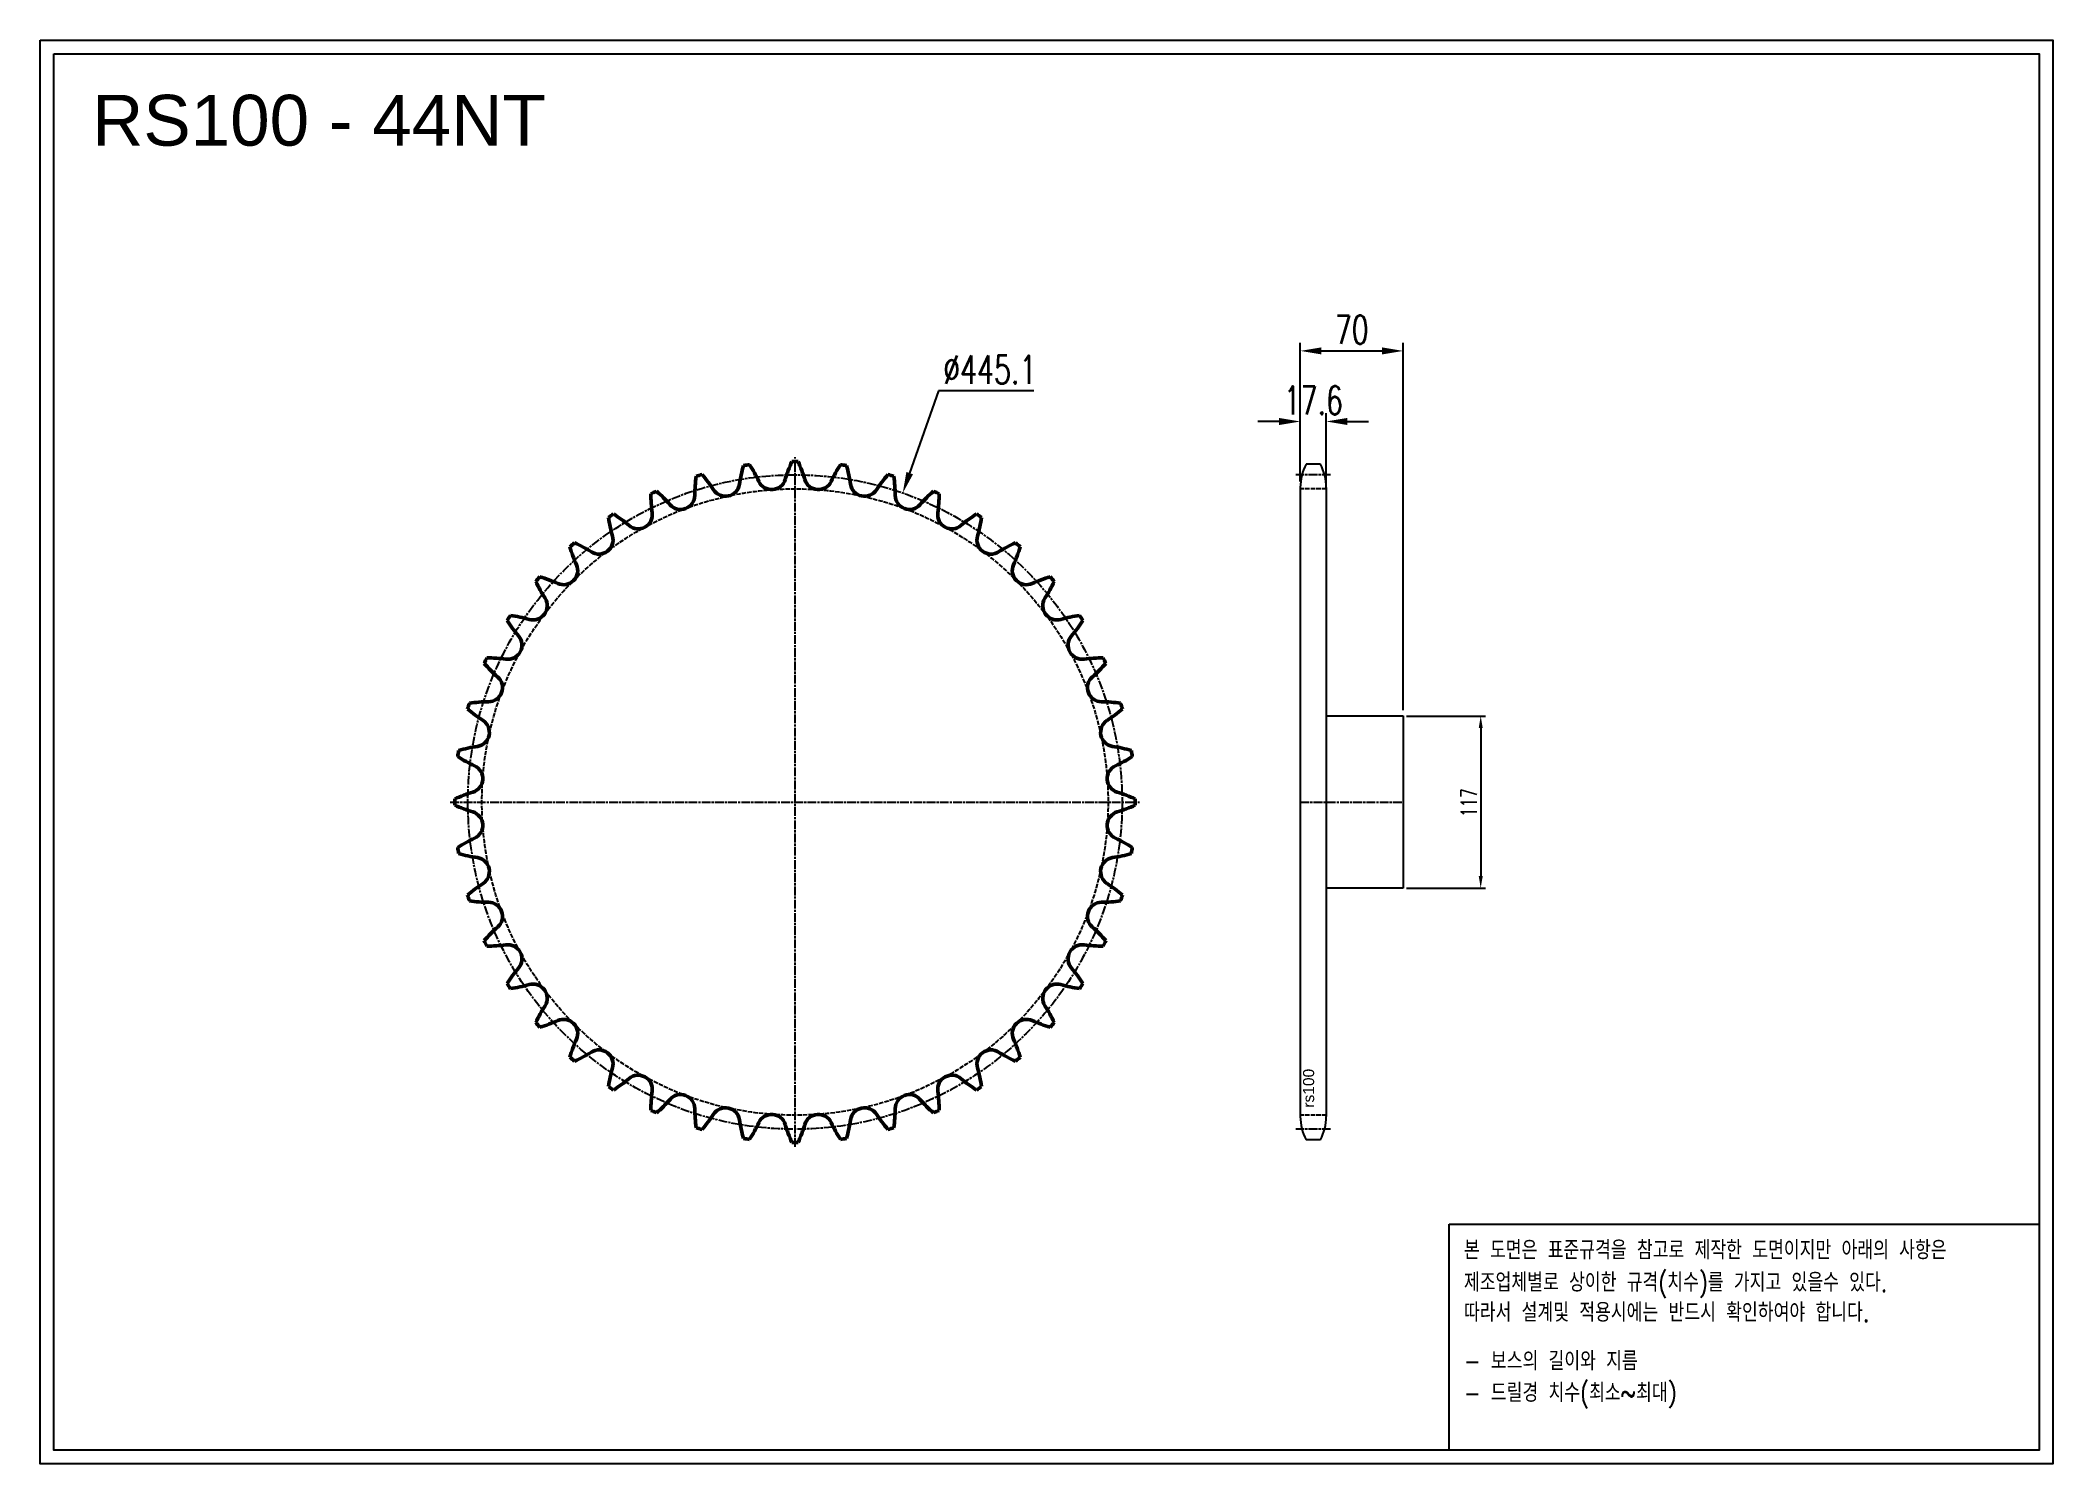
# Model space of a CAD drawing. Header units: millimetres. Extents: x -14923 to -13553, y 18395 to 19363.
import ezdxf

# ---------------------------------------------------------------- set-up
doc = ezdxf.new("R2010")
doc.units = ezdxf.units.MM
for name, pattern in [('AM_ISO02W050', [7.5, 6, -1.5]), ('AM_ISO02W050x2', [3.75, 3, -0.75]), ('AM_ISO08W050', [18, 12, -1.5, 3, -1.5]), ('AM_ISO08W050x2', [9, 6, -0.75, 1.5, -0.75])]:
    doc.linetypes.add(name, pattern=pattern)
for name, color, linetype, lineweight in [('AM_0N', 7, 'Continuous', 50), ('AM_3N', 6, 'AM_ISO02W050', 25), ('AM_7', 4, 'AM_ISO08W050', 25), ('AM_7N', 4, 'AM_ISO08W050', 25)]:
    doc.layers.add(name, color=color, linetype=linetype, lineweight=lineweight)
doc.layers.add('S-DIM', color=7, linetype='Continuous')
doc.styles.add('HAN', font='ROMANS.shx', dxfattribs={"width": 0.7, "bigfont": 'whgtxt.shx'})
doc.styles.add('HSG', font='SIMPLEX.shx', dxfattribs={"width": 0.7, "bigfont": 'HSG.shx'})
doc.styles.get("Standard").update_dxf_attribs({"font": 'arial.ttf'})
doc.dimstyles.new('APP23', dxfattribs={"dimscale": 4.5, "dimtxt": 2.4, "dimasz": 1.8, "dimexe": 0.7, "dimexo": 0.5, "dimgap": 0.6, "dimtad": 1, "dimtoh": 1, "dimdec": 1, "dimrnd": 0.01, "dimzin": 9, "dimdsep": 46, "dimtxsty": 'HSG', "dimcen": 0, "dimclrd": 1, "dimclre": 1, "dimclrt": 256, "dimazin": 2, "dimtp": 1, "dimtm": 1, "dimtfac": 0.5, "dimtdec": 1, "dimtix": 1, "dimtofl": 0, "dimtmove": 0, "dimatfit": 3, "dimfxl": 0, "dimtvp": 1, "dimtolj": 2, "dimlwd": -1, "dimlwe": -1, "dimarcsym": 0})
doc.dimstyles.new('APP32', dxfattribs={"dimscale": 8, "dimtxt": 2.4, "dimasz": 1.8, "dimexe": 0.7, "dimexo": 0.5, "dimgap": 0.6, "dimtad": 1, "dimtoh": 1, "dimdec": 1, "dimrnd": 0.01, "dimzin": 9, "dimdsep": 46, "dimtxsty": 'HSG', "dimcen": 0, "dimclrd": 1, "dimclre": 1, "dimclrt": 256, "dimazin": 2, "dimtp": 1, "dimtm": 1, "dimtfac": 0.5, "dimtdec": 1, "dimtofl": 0, "dimtmove": 0, "dimatfit": 3, "dimfxl": 0, "dimtvp": 1, "dimtolj": 2, "dimlwd": -1, "dimlwe": -1, "dimarcsym": 0})

# ---------------------------------------------------------------- blocks, each defined once
blk = doc.blocks.new('*D1')
at = {"layer": 'Defpoints', "color": 0, "transparency": 16777216}
for p in [(-13995.3, 18903.7), (-13995.3, 18786.7), (-13942.6, 18786.7)]:
    blk.add_point(p, dxfattribs=at)
at = {"layer": 'S-DIM', "color": 1, "transparency": 16777216}
for p, q in [((-13993.1, 18903.7), (-13939.4, 18903.7)), ((-13942.6, 18895.6), (-13942.6, 18794.8)), ((-13993.1, 18786.7), (-13939.4, 18786.7))]:
    blk.add_line(p, q, dxfattribs=at)
for points in [[(-13943.9, 18895.6), (-13941.2, 18895.6), (-13942.6, 18903.7)], [(-13943.9, 18794.8), (-13941.2, 18794.8), (-13942.6, 18786.7)]]:
    blk.add_solid(points, dxfattribs=at)
at = {"layer": 'S-DIM', "transparency": 16777216, "insert": (-13950.7, 18844.8), "char_height": 10.8, "attachment_point": 5, "rotation": 90, "style": 'HSG'}
blk.add_mtext('\\A2;117', dxfattribs=at)
blk = doc.blocks.new('*D2')
at = {"layer": 'Defpoints', "color": 0, "transparency": 16777216}
for p in [(-14047.7, 19104), (-14065.3, 19059.1), (-14047.7, 19058.2)]:
    blk.add_point(p, dxfattribs=at)
at = {"layer": 'S-DIM', "color": 1, "transparency": 16777216}
for p, q in [((-14079.7, 19104), (-14094.1, 19104)), ((-14065.3, 19063.1), (-14065.3, 19109.6)), ((-14047.7, 19062.2), (-14047.7, 19109.6)), ((-14033.3, 19104), (-14018.9, 19104))]:
    blk.add_line(p, q, dxfattribs=at)
for points in [[(-14079.7, 19106.4), (-14079.7, 19101.6), (-14065.3, 19104)], [(-14033.3, 19106.4), (-14033.3, 19101.6), (-14047.7, 19104)]]:
    blk.add_solid(points, dxfattribs=at)
at = {"layer": 'S-DIM', "transparency": 16777216, "insert": (-14056.5, 19118.4), "char_height": 19.2, "attachment_point": 5, "style": 'HSG'}
blk.add_mtext('\\A2;17.6', dxfattribs=at)
blk = doc.blocks.new('*D3')
at = {"layer": 'Defpoints', "color": 0, "transparency": 16777216}
for p in [(-13995.3, 19152), (-14065.3, 19059.1), (-13995.3, 18903.7)]:
    blk.add_point(p, dxfattribs=at)
at = {"layer": 'S-DIM', "color": 1, "transparency": 16777216}
for p, q in [((-14065.3, 19063.1), (-14065.3, 19157.6)), ((-13995.3, 18907.7), (-13995.3, 19157.6)), ((-14050.9, 19152), (-14009.7, 19152))]:
    blk.add_line(p, q, dxfattribs=at)
for points in [[(-14050.9, 19154.4), (-14050.9, 19149.6), (-14065.3, 19152)], [(-14009.7, 19154.4), (-14009.7, 19149.6), (-13995.3, 19152)]]:
    blk.add_solid(points, dxfattribs=at)
at = {"layer": 'S-DIM', "transparency": 16777216, "insert": (-14030.3, 19166.4), "char_height": 19.2, "attachment_point": 5, "style": 'HSG'}
blk.add_mtext('\\A2;70', dxfattribs=at)
blk = doc.blocks.new('*D4')
at = {"layer": 'Defpoints', "color": 0, "transparency": 16777216}
for p in [(-14335.8, 19055.3), (-14482.4, 18635.1)]:
    blk.add_point(p, dxfattribs=at)
at = {"layer": 'S-DIM', "color": 1, "transparency": 16777216}
for p, q in [((-14311.5, 19124.9), (-14331.1, 19068.9)), ((-14246.6, 19124.9), (-14311.5, 19124.9))]:
    blk.add_line(p, q, dxfattribs=at)
blk.add_solid([(-14333.3, 19069.7), (-14328.8, 19068.1), (-14335.8, 19055.3)], dxfattribs=at)
at = {"layer": 'S-DIM', "transparency": 16777216, "insert": (-14276.6, 19139.3), "char_height": 19.2, "attachment_point": 5, "style": 'HSG'}
blk.add_mtext('\\A2;∅445.1', dxfattribs=at)
blk = doc.blocks.new('notice1')
at = {"color": 4}
blk.add_lwpolyline([(-22142.12, 1735.9), (-22053.8, 1735.9), (-22053.8, 1702.07), (-22142.12, 1702.07)], close=True, dxfattribs=at)
at = {"color": 4, "style": 'HAN', "width": 0.8}
for s, p in [('본 도면은 표준규격을 참고로 제작한 도면이지만 아래의 사항은', (-22139.9, 1730.62)), ('제조업체별로 상이한 규격(치수)를 가지고 있을수 있다.', (-22139.9, 1725.78)), ('따라서 설계및 적용시에는 반드시 확인하여야 합니다.', (-22139.9, 1721.28)), ('- 보스의 길이와 지름', (-22139.9, 1714.03)), ('- 드릴경 치수(최소~최대)', (-22139.9, 1709.27))]:
    blk.add_text(s, height=2.7949, dxfattribs=at).set_placement(p)

msp = doc.modelspace()

# ---------------------------------------------------------------- linework, layer by layer
for p, q in [((-14051.67, 19074.99), (-14061.33, 19074.99)), ((-14065.3, 19059.09), (-14065.3, 18631.34)), ((-14047.7, 19059.09), (-14047.7, 18631.34)), ((-14047.7, 18903.71), (-13995.3, 18903.71)), ((-13995.3, 18903.71), (-13995.3, 18786.71)), ((-13995.3, 18786.71), (-14047.7, 18786.71)), ((-14051.67, 18615.44), (-14061.33, 18615.44))]:
    msp.add_line(p, q)
for points in [[(-14922.56, 19363.27), (-13553.41, 19363.27), (-13553.41, 18395.18), (-14922.56, 18395.18)], [(-14913.34, 19354.05), (-13562.63, 19354.05), (-13562.63, 18404.4), (-14913.34, 18404.4)]]:
    msp.add_lwpolyline(points, close=True)
for centre, start, end in [((-14031.5, 19059.09), 151.93881, 180), ((-14081.5, 19059.09), 0, 28.06119), ((-14031.5, 18631.34), 180, 208.06119), ((-14081.5, 18631.34), 331.93881, 0)]:
    msp.add_arc(centre, 33.8, start, end)
at = {"layer": 'AM_0N'}
for centre, radius, start, end in [((-14342.96, 19045.29), 105.16, 164.13633, 171.25), ((-14409.08, 18845.21), 231.49, 97.65915, 98.70449), ((-14528.89, 19018.56), 105.16, 25.11364, 32.2273), ((-14315.16, 19033.84), 105.16, 155.95451, 163.06818), ((-14409.08, 18845.21), 231.49, 89.47733, 90.52267), ((-14503, 19033.84), 105.16, 16.93182, 24.04549), ((-14289.27, 19018.56), 105.16, 147.7727, 154.88636), ((-14409.08, 18845.21), 231.49, 81.29551, 82.34085), ((-14475.2, 19045.29), 105.16, 8.75, 15.86367), ((-14372.11, 19052.66), 105.16, 172.31815, 179.43182), ((-14409.08, 18845.21), 231.49, 105.84097, 106.88631), ((-14552.34, 18999.74), 105.16, 33.29545, 40.40912), ((-14456.4, 19062.75), 9.62, 213.29545, 351.25), ((-14424.96, 19067.27), 9.62, 205.11364, 343.06818), ((-14393.2, 19067.27), 9.62, 196.93182, 334.88636), ((-14361.76, 19062.75), 9.62, 188.75, 326.70455), ((-14265.82, 18999.74), 105.16, 139.59088, 146.70455), ((-14409.08, 18845.21), 231.49, 73.11369, 74.15903), ((-14446.05, 19052.66), 105.16, 0.56818, 7.68185), ((-14409.08, 18845.21), 231.49, 114.02278, 115.06813), ((-14402.01, 19055.81), 105.16, 180.49997, 187.61364), ((-14572.87, 18977.78), 105.16, 41.47727, 48.59094), ((-14486.88, 19053.8), 9.62, 221.47727, 359.43182), ((-14331.28, 19053.8), 9.62, 180.56818, 318.52273), ((-14245.29, 18977.78), 105.16, 131.40906, 138.52273), ((-14409.08, 18845.21), 231.49, 64.93187, 65.97722), ((-14416.15, 19055.81), 105.16, 352.38636, 359.50003), ((-14409.08, 18845.21), 231.49, 122.2046, 123.24994), ((-14432.05, 19054.68), 105.16, 188.68179, 195.79545), ((-14590.07, 18953.12), 105.16, 49.65909, 56.77276), ((-14515.77, 19040.61), 9.62, 229.65909, 7.61364), ((-14302.39, 19040.61), 9.62, 172.38636, 310.34091), ((-14228.09, 18953.12), 105.16, 123.22724, 130.34091), ((-14409.08, 18845.21), 231.49, 56.75006, 57.7954), ((-14386.11, 19054.68), 105.16, 344.20455, 351.31821), ((-14409.08, 18845.21), 231.49, 130.38642, 131.43176), ((-14461.63, 19049.28), 105.16, 196.8636, 203.97727), ((-14603.59, 18926.27), 105.16, 57.84091, 64.95458), ((-14542.5, 19023.43), 9.62, 237.84091, 15.79545), ((-14275.67, 19023.43), 9.62, 164.20455, 302.15909), ((-14214.58, 18926.27), 105.16, 115.04542, 122.15909), ((-14356.53, 19049.28), 105.16, 336.02273, 343.1364), ((-14409.08, 18845.21), 231.49, 48.56824, 49.61358), ((-14566.5, 19002.63), 9.62, 246.02273, 23.97727), ((-14251.66, 19002.63), 9.62, 156.02273, 293.97727), ((-14409.08, 18845.21), 231.49, 138.56824, 139.61358), ((-14490.13, 19039.72), 105.16, 205.04542, 212.15909), ((-14613.14, 18897.76), 105.16, 66.02273, 73.1364), ((-14205.02, 18897.76), 105.16, 106.8636, 113.97727), ((-14328.03, 19039.72), 105.16, 327.84091, 334.95458), ((-14409.08, 18845.21), 231.49, 40.38642, 41.43176), ((-14587.3, 18978.63), 9.62, 254.20455, 32.15909), ((-14230.86, 18978.63), 9.62, 147.84091, 285.79545), ((-14409.08, 18845.21), 231.49, 146.75006, 147.7954), ((-14516.99, 19026.21), 105.16, 213.22724, 220.34091), ((-14618.54, 18868.19), 105.16, 74.20455, 81.31821), ((-14199.62, 18868.19), 105.16, 98.68179, 105.79545), ((-14301.17, 19026.21), 105.16, 319.65909, 326.77276), ((-14409.08, 18845.21), 231.49, 32.2046, 33.24994), ((-14604.47, 18951.91), 9.62, 262.38636, 40.34091), ((-14213.69, 18951.91), 9.62, 139.65909, 277.61364), ((-14409.08, 18845.21), 231.49, 154.93187, 155.97722), ((-14541.65, 19009.01), 105.16, 221.40906, 228.52273), ((-14619.68, 18838.14), 105.16, 82.38636, 89.50003), ((-14198.48, 18838.14), 105.16, 90.49997, 97.61364), ((-14276.51, 19009.01), 105.16, 311.47727, 318.59094), ((-14409.08, 18845.21), 231.49, 24.02278, 25.06813), ((-14617.67, 18923.01), 9.62, 270.56818, 48.52273), ((-14200.49, 18923.01), 9.62, 131.47727, 269.43182), ((-14409.08, 18845.21), 231.49, 163.11369, 164.15903), ((-14563.61, 18988.47), 105.16, 229.59088, 236.70455), ((-14616.53, 18808.24), 105.16, 90.56818, 97.68185), ((-14201.63, 18808.24), 105.16, 82.31815, 89.43182), ((-14254.55, 18988.47), 105.16, 303.29545, 310.40912), ((-14409.08, 18845.21), 231.49, 15.84097, 16.88631), ((-14626.62, 18892.54), 9.62, 278.75, 56.70455), ((-14191.55, 18892.54), 9.62, 123.29545, 261.25), ((-14609.16, 18779.1), 105.16, 98.75, 105.86367), ((-14209.01, 18779.1), 105.16, 74.13633, 81.25), ((-14409.08, 18845.21), 231.49, 171.29551, 172.34085), ((-14582.43, 18965.02), 105.16, 237.7727, 244.88636), ((-14631.14, 18861.1), 9.62, 286.93182, 64.88636), ((-14187.03, 18861.1), 9.62, 115.11364, 253.06818), ((-14235.74, 18965.02), 105.16, 295.11364, 302.2273), ((-14409.08, 18845.21), 231.49, 7.65915, 8.70449), ((-14409.08, 18845.21), 231.49, 179.47733, 180.52267), ((-14597.71, 18751.3), 105.16, 106.93182, 114.04549), ((-14597.71, 18939.13), 105.16, 245.95451, 253.06818), ((-14220.45, 18751.3), 105.16, 65.95451, 73.06818), ((-14220.45, 18939.13), 105.16, 286.93182, 294.04549), ((-14409.08, 18845.21), 231.49, 359.47733, 0.52267), ((-14631.14, 18829.33), 9.62, 295.11364, 73.06818), ((-14187.03, 18829.33), 9.62, 106.93182, 244.88636), ((-14582.43, 18725.41), 105.16, 115.11364, 122.2273), ((-14409.08, 18845.21), 231.49, 187.65915, 188.70449), ((-14235.74, 18725.41), 105.16, 57.7727, 64.88636), ((-14409.08, 18845.21), 231.49, 351.29551, 352.34085), ((-14609.16, 18911.33), 105.16, 254.13633, 261.25), ((-14626.62, 18797.89), 9.62, 303.29545, 81.25), ((-14191.55, 18797.89), 9.62, 98.75, 236.70455), ((-14209.01, 18911.33), 105.16, 278.75, 285.86367), ((-14563.61, 18701.96), 105.16, 123.29545, 130.40912), ((-14254.55, 18701.96), 105.16, 49.59088, 56.70455), ((-14409.08, 18845.21), 231.49, 195.84097, 196.88631), ((-14616.53, 18882.19), 105.16, 262.31815, 269.43182), ((-14617.67, 18767.42), 9.62, 311.47727, 89.43182), ((-14200.49, 18767.42), 9.62, 90.56818, 228.52273), ((-14201.63, 18882.19), 105.16, 270.56818, 277.68185), ((-14409.08, 18845.21), 231.49, 343.11369, 344.15903), ((-14541.65, 18681.42), 105.16, 131.47727, 138.59094), ((-14276.51, 18681.42), 105.16, 41.40906, 48.52273), ((-14409.08, 18845.21), 231.49, 204.02278, 205.06813), ((-14619.68, 18852.29), 105.16, 270.49997, 277.61364), ((-14604.47, 18738.52), 9.62, 319.65909, 97.61364), ((-14213.69, 18738.52), 9.62, 82.38636, 220.34091), ((-14198.48, 18852.29), 105.16, 262.38636, 269.50003), ((-14409.08, 18845.21), 231.49, 334.93187, 335.97722), ((-14516.99, 18664.22), 105.16, 139.65909, 146.77276), ((-14301.17, 18664.22), 105.16, 33.22724, 40.34091), ((-14409.08, 18845.21), 231.49, 212.2046, 213.24994), ((-14618.54, 18822.24), 105.16, 278.68179, 285.79545), ((-14587.3, 18711.8), 9.62, 327.84091, 105.79545), ((-14230.86, 18711.8), 9.62, 74.20455, 212.15909), ((-14199.62, 18822.24), 105.16, 254.20455, 261.31821), ((-14409.08, 18845.21), 231.49, 326.75006, 327.7954), ((-14490.13, 18650.71), 105.16, 147.84091, 154.95458), ((-14328.03, 18650.71), 105.16, 25.04542, 32.15909), ((-14409.08, 18845.21), 231.49, 220.38642, 221.43176), ((-14613.14, 18792.67), 105.16, 286.8636, 293.97727), ((-14566.5, 18687.8), 9.62, 336.02273, 113.97727), ((-14251.66, 18687.8), 9.62, 66.02273, 203.97727), ((-14205.02, 18792.67), 105.16, 246.02273, 253.1364), ((-14409.08, 18845.21), 231.49, 318.56824, 319.61358), ((-14461.63, 18641.15), 105.16, 156.02273, 163.1364), ((-14542.5, 18667), 9.62, 344.20455, 122.15909), ((-14275.67, 18667), 9.62, 57.84091, 195.79545), ((-14356.53, 18641.15), 105.16, 16.8636, 23.97727), ((-14409.08, 18845.21), 231.49, 228.56824, 229.61358), ((-14603.59, 18764.16), 105.16, 295.04542, 302.15909), ((-14432.05, 18635.75), 105.16, 164.20455, 171.31821), ((-14386.11, 18635.75), 105.16, 8.68179, 15.79545), ((-14214.58, 18764.16), 105.16, 237.84091, 244.95458), ((-14409.08, 18845.21), 231.49, 310.38642, 311.43176), ((-14409.08, 18845.21), 231.49, 236.75006, 237.7954), ((-14590.07, 18737.31), 105.16, 303.22724, 310.34091), ((-14515.77, 18649.82), 9.62, 352.38636, 130.34091), ((-14402.01, 18634.62), 105.16, 172.38636, 179.50003), ((-14302.39, 18649.82), 9.62, 49.65909, 187.61364), ((-14416.15, 18634.62), 105.16, 0.49997, 7.61364), ((-14228.09, 18737.31), 105.16, 229.65909, 236.77276), ((-14409.08, 18845.21), 231.49, 302.2046, 303.24994), ((-14409.08, 18845.21), 231.49, 244.93187, 245.97722), ((-14572.87, 18712.65), 105.16, 311.40906, 318.52273), ((-14486.88, 18636.63), 9.62, 0.56818, 138.52273), ((-14372.11, 18637.77), 105.16, 180.56818, 187.68185), ((-14456.4, 18627.68), 9.62, 8.75, 146.70455), ((-14361.76, 18627.68), 9.62, 33.29545, 171.25), ((-14446.05, 18637.77), 105.16, 352.31815, 359.43182), ((-14331.28, 18636.63), 9.62, 41.47727, 179.43182), ((-14245.29, 18712.65), 105.16, 221.47727, 228.59094), ((-14409.08, 18845.21), 231.49, 294.02278, 295.06813), ((-14409.08, 18845.21), 231.49, 253.11369, 254.15903), ((-14552.34, 18690.69), 105.16, 319.59088, 326.70455), ((-14342.96, 18645.14), 105.16, 188.75, 195.86367), ((-14528.89, 18671.87), 105.16, 327.7727, 334.88636), ((-14424.96, 18623.16), 9.62, 16.93182, 154.88636), ((-14315.16, 18656.58), 105.16, 196.93182, 204.04549), ((-14503, 18656.58), 105.16, 335.95451, 343.06818), ((-14393.2, 18623.16), 9.62, 25.11364, 163.06818), ((-14289.27, 18671.87), 105.16, 205.11364, 212.2273), ((-14475.2, 18645.14), 105.16, 344.13633, 351.25), ((-14265.82, 18690.69), 105.16, 213.29545, 220.40912), ((-14409.08, 18845.21), 231.49, 285.84097, 286.88631), ((-14409.08, 18845.21), 231.49, 261.29551, 262.34085), ((-14409.08, 18845.21), 231.49, 269.47733, 270.52267), ((-14409.08, 18845.21), 231.49, 277.65915, 278.70449)]:
    msp.add_arc(centre, radius, start, end, dxfattribs=at)
at = {"layer": 'AM_3N', "linetype": 'AM_ISO02W050x2'}
for p, q in [((-14047.7, 19058.22), (-14065.3, 19058.22)), ((-14047.7, 18632.21), (-14065.3, 18632.21))]:
    msp.add_line(p, q, dxfattribs=at)
msp.add_circle((-14409.08, 18845.21), 213, dxfattribs=at)
at = {"layer": 'AM_7', "linetype": 'AM_ISO08W050x2'}
for p, q in [((-14044.7, 19067.74), (-14068.3, 19067.74)), ((-14065.3, 18845.21), (-13995.3, 18845.21)), ((-14044.7, 18622.69), (-14068.3, 18622.69))]:
    msp.add_line(p, q, dxfattribs=at)
msp.add_circle((-14409.08, 18845.21), 222.53, dxfattribs=at)
at = {"layer": 'AM_7N', "linetype": 'AM_ISO08W050x2'}
for p, q in [((-14409.08, 18610.73), (-14409.08, 19079.7)), ((-14643.57, 18845.21), (-14174.6, 18845.21))]:
    msp.add_line(p, q, dxfattribs=at)

# ---------------------------------------------------------------- block references
at = {"xscale": 4.545147316469759, "yscale": 4.545147316469759, "zscale": 4.545147316469759}
msp.add_blockref('notice1', (86675.13, 10668.26), dxfattribs=at)

# ---------------------------------------------------------------- texts
msp.add_text('RS100 - 44NT', height=34.5744).set_placement((-14887.3, 19291.58))
at = {"insert": (-14063.47, 18637.34), "char_height": 7.56, "width": 32.5046, "attachment_point": 1, "rotation": 90}
msp.add_mtext('rs100', dxfattribs=at)

# ---------------------------------------------------------------- dimensions: what is measured, and where the dimension line sits
at = {"layer": 'S-DIM'}
dim = msp.add_linear_dim(base=(-13995.3, 19151.96), p1=(-14065.3, 19059.09), p2=(-13995.3, 18903.71), dimstyle='APP32', dxfattribs=at)
dim.commit()
dim.dimension.update_dxf_attribs({"geometry": '*D3', "text_midpoint": (-14030.3, 19166.36)})
dim = msp.add_diameter_dim_2p(p1=(-14482.36, 18635.1), p2=(-14335.8, 19055.33), dimstyle='APP32', dxfattribs=at)
dim.commit()
dim.dimension.update_dxf_attribs({"geometry": '*D4', "text_midpoint": (-14276.64, 19124.94), "dimtype": 131})
dim = msp.add_linear_dim(base=(-14047.7, 19103.96), p1=(-14065.3, 19059.09), p2=(-14047.7, 19058.22), dimstyle='APP32', dxfattribs=at)
dim.commit()
dim.dimension.update_dxf_attribs({"geometry": '*D2', "text_midpoint": (-14056.5, 19103.96), "dimtype": 128})
dim = msp.add_linear_dim(base=(-13942.57, 18786.71), p1=(-13995.3, 18903.71), p2=(-13995.3, 18786.71), angle=90, dimstyle='APP23', dxfattribs=at)
dim.commit()
dim.dimension.update_dxf_attribs({"geometry": '*D1', "text_midpoint": (-13942.57, 18844.81), "dimtype": 128})

doc.saveas('drawing.dxf')
